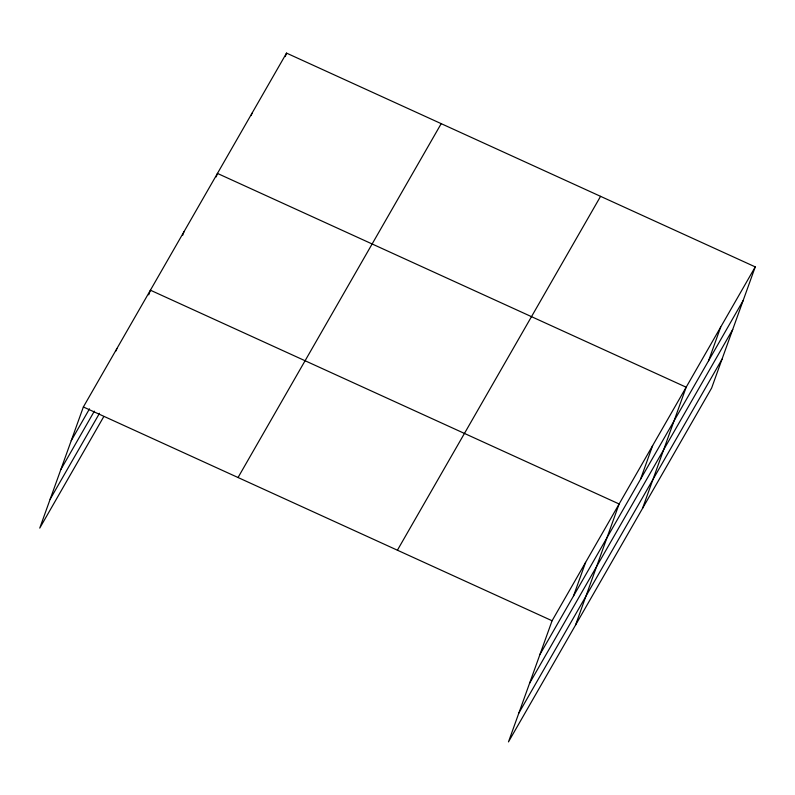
<?xml version="1.0" encoding="UTF-8"?>
<svg xmlns="http://www.w3.org/2000/svg" width="795" height="795" viewBox="0 0 795 795"><rect width="100%" height="100%" fill="white"/><g stroke="black" fill="none" stroke-linecap="round" stroke-linejoin="round"><path stroke-width="1.19" d="M755.25 266.891L552.078 620.756L508.472 741.894L711.634 388.03L755.25 266.891L286.528 53.106L83.366 406.97L39.75 528.109L103.748 416.64M116.05 350.903L116.885 348.578M148.735 294.846L150.414 290.195L619.126 503.98L575.51 625.118M182.671 235.3L183.933 231.802M216.2 176.907L217.452 173.419L686.174 387.205L642.559 508.343M251.16 115.583L251.995 113.258M285.276 56.594L286.528 53.106M573.463 596.101L585.607 562.363M640.502 479.325L652.645 445.588M708.564 360.781L720.707 327.043M71.222 440.698L89.507 408.849M60.837 469.547L94.357 411.154M50.135 499.27L99.504 413.281M238.043 477.517L441.205 123.652M397.401 550.21L600.573 196.335M539.934 654.484L743.106 300.619M529.549 683.332L732.722 329.468M518.857 713.055L722.019 359.181M83.366 406.97L552.078 620.756"/></g></svg>
